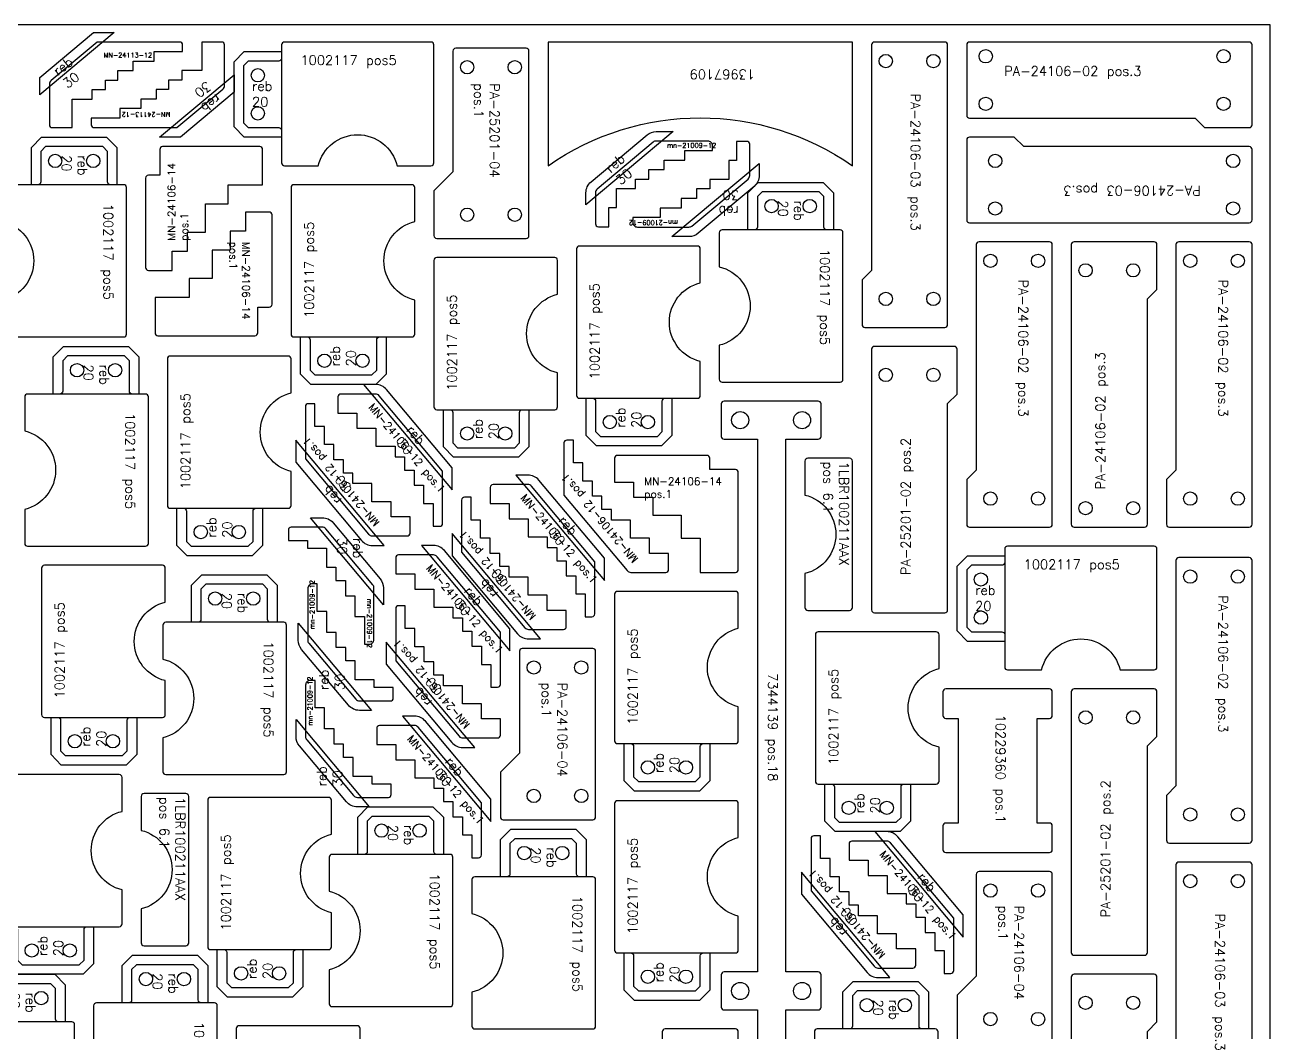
# Model space of a CAD drawing. Header units: millimetres. Extents: x 7875 to 10375, y -105 to 1860.
# Drawn here: x 9066 to 10375, y 801 to 1860 of the extents above; entities that cross this region are included whole.
import ezdxf

# ---------------------------------------------------------------- set-up
doc = ezdxf.new("R2010")
doc.units = ezdxf.units.MM
for name, color, linetype in [('1002117', 7, 'Continuous'), ('10229360', 7, 'Continuous'), ('13967109', 7, 'Continuous'), ('1LBR100211AAX', 7, 'Continuous'), ('7344139', 7, 'Continuous'), ('MN-21009-12', 7, 'Continuous'), ('MN-24106-12', 7, 'Continuous'), ('MN-24106-14', 7, 'Continuous'), ('MN24113-12', 7, 'Continuous'), ('PA-24106-02', 7, 'Continuous'), ('PA-24106-04', 7, 'Continuous'), ('PA-24106-06', 7, 'Continuous'), ('PA-25201-02', 7, 'Continuous'), ('PA-25201-04', 7, 'Continuous'), ('reb 30', 6, 'Continuous'), ('Rebaixo', 6, 'Continuous'), ('sheet', 24, 'Continuous'), ('Texto', 7, 'Continuous')]:
    doc.layers.add(name, color=color, linetype=linetype)
doc.styles.get("Standard").update_dxf_attribs({"font": 'txt.shx'})

msp = doc.modelspace()

# ---------------------------------------------------------------- linework, layer by layer
at = {"layer": '1002117', "color": 4}
for points in [[(9493.1, 1712, 0.414214), (9496.1, 1715), (9496.1, 1839, 0.414214), (9493.1, 1842), (9339.1, 1842, 0.414214), (9336.1, 1839), (9336.1, 1825, -0.414214), (9333.1, 1822), (9301.1, 1822), (9296.1, 1817), (9296.1, 1757), (9301.1, 1752), (9333.1, 1752, -0.414214), (9336.1, 1749), (9336.1, 1715, 0.414214), (9339.1, 1712), (9374.7, 1712, -0.786796), (9457.4, 1712)], [(9043.1, 1535, 0.414214), (9046.1, 1532), (9170.1, 1532, 0.414214), (9173.1, 1535), (9173.1, 1689, 0.414214), (9170.1, 1692), (9156.1, 1692, -0.414214), (9153.1, 1695), (9153.1, 1727), (9148.1, 1732), (9088.1, 1732), (9083.1, 1727), (9083.1, 1695, -0.414214), (9080.1, 1692), (9046.1, 1692, 0.414214), (9043.1, 1689), (9043.1, 1653.3, -0.786796), (9043.1, 1570.7)], [(9476.1, 1689, 0.414214), (9473.1, 1692), (9349.1, 1692, 0.414214), (9346.1, 1689), (9346.1, 1535, 0.414214), (9349.1, 1532), (9363.1, 1532, -0.414214), (9366.1, 1529), (9366.1, 1497), (9371.1, 1492), (9431.1, 1492), (9436.1, 1497), (9436.1, 1529, -0.414214), (9439.1, 1532), (9473.1, 1532, 0.414214), (9476.1, 1535), (9476.1, 1570.7, -0.786796), (9476.1, 1653.3)], [(9796.1, 1487.5, 0.414214), (9799.1, 1484.5), (9923.1, 1484.5, 0.414214), (9926.1, 1487.5), (9926.1, 1641.5, 0.414214), (9923.1, 1644.5), (9909.1, 1644.5, -0.414214), (9906.1, 1647.5), (9906.1, 1679.5), (9901.1, 1684.5), (9841.1, 1684.5), (9836.1, 1679.5), (9836.1, 1647.5, -0.414214), (9833.1, 1644.5), (9799.1, 1644.5, 0.414214), (9796.1, 1641.5), (9796.1, 1605.8, -0.786796), (9796.1, 1523.2)], [(9776.1, 1624.5, 0.414214), (9773.1, 1627.5), (9649.1, 1627.5, 0.414214), (9646.1, 1624.5), (9646.1, 1470.5, 0.414214), (9649.1, 1467.5), (9663.1, 1467.5, -0.414214), (9666.1, 1464.5), (9666.1, 1432.5), (9671.1, 1427.5), (9731.1, 1427.5), (9736.1, 1432.5), (9736.1, 1464.5, -0.414214), (9739.1, 1467.5), (9773.1, 1467.5, 0.414214), (9776.1, 1470.5), (9776.1, 1506.2, -0.786796), (9776.1, 1588.8)], [(9626.1, 1612.5, 0.414214), (9623.1, 1615.5), (9499.1, 1615.5, 0.414214), (9496.1, 1612.5), (9496.1, 1458.5, 0.414214), (9499.1, 1455.5), (9513.1, 1455.5, -0.414214), (9516.1, 1452.5), (9516.1, 1420.5), (9521.1, 1415.5), (9581.1, 1415.5), (9586.1, 1420.5), (9586.1, 1452.5, -0.414214), (9589.1, 1455.5), (9623.1, 1455.5, 0.414214), (9626.1, 1458.5), (9626.1, 1494.2, -0.786796), (9626.1, 1576.8)], [(9066.1, 1315, 0.414214), (9069.1, 1312), (9193.1, 1312, 0.414214), (9196.1, 1315), (9196.1, 1469, 0.414214), (9193.1, 1472), (9179.1, 1472, -0.414214), (9176.1, 1475), (9176.1, 1507), (9171.1, 1512), (9111.1, 1512), (9106.1, 1507), (9106.1, 1475, -0.414214), (9103.1, 1472), (9069.1, 1472, 0.414214), (9066.1, 1469), (9066.1, 1433.3, -0.786796), (9066.1, 1350.7)], [(9346.1, 1508.9, 0.414214), (9343.1, 1511.9), (9219.1, 1511.9, 0.414214), (9216.1, 1508.9), (9216.1, 1354.9, 0.414214), (9219.1, 1351.9), (9233.1, 1351.9, -0.414214), (9236.1, 1348.9), (9236.1, 1316.9), (9241.1, 1311.9), (9301.1, 1311.9), (9306.1, 1316.9), (9306.1, 1348.9, -0.414214), (9309.1, 1351.9), (9343.1, 1351.9, 0.414214), (9346.1, 1354.9), (9346.1, 1390.6, -0.786796), (9346.1, 1473.2)], [(10253.1, 1182, 0.414214), (10256.1, 1185), (10256.1, 1309, 0.414214), (10253.1, 1312), (10099.1, 1312, 0.414214), (10096.1, 1309), (10096.1, 1295, -0.414214), (10093.1, 1292), (10061.1, 1292), (10056.1, 1287), (10056.1, 1227), (10061.1, 1222), (10093.1, 1222, -0.414214), (10096.1, 1219), (10096.1, 1185, 0.414214), (10099.1, 1182), (10134.8, 1182, -0.786796), (10217.4, 1182)], [(9213.8, 1289, 0.414214), (9210.8, 1292), (9086.8, 1292, 0.414214), (9083.8, 1289), (9083.8, 1135, 0.414214), (9086.8, 1132), (9100.8, 1132, -0.414214), (9103.8, 1129), (9103.8, 1097), (9108.8, 1092), (9168.8, 1092), (9173.8, 1097), (9173.8, 1129, -0.414214), (9176.8, 1132), (9210.8, 1132, 0.414214), (9213.8, 1135), (9213.8, 1170.7, -0.786796), (9213.8, 1253.3)], [(9211.3, 1075, 0.414214), (9214.3, 1072), (9338.3, 1072, 0.414214), (9341.3, 1075), (9341.3, 1229, 0.414214), (9338.3, 1232), (9324.3, 1232, -0.414214), (9321.3, 1235), (9321.3, 1267), (9316.3, 1272), (9256.3, 1272), (9251.3, 1267), (9251.3, 1235, -0.414214), (9248.3, 1232), (9214.3, 1232, 0.414214), (9211.3, 1229), (9211.3, 1193.3, -0.786796), (9211.3, 1110.7)], [(9816.1, 1261.5, 0.414214), (9813.1, 1264.5), (9689.1, 1264.5, 0.414214), (9686.1, 1261.5), (9686.1, 1107.5, 0.414214), (9689.1, 1104.5), (9703.1, 1104.5, -0.414214), (9706.1, 1101.5), (9706.1, 1069.5), (9711.1, 1064.5), (9771.1, 1064.5), (9776.1, 1069.5), (9776.1, 1101.5, -0.414214), (9779.1, 1104.5), (9813.1, 1104.5, 0.414214), (9816.1, 1107.5), (9816.1, 1143.2, -0.786796), (9816.1, 1225.8)], [(10027.1, 1219, 0.414214), (10024.1, 1222), (9900.1, 1222, 0.414214), (9897.1, 1219), (9897.1, 1065, 0.414214), (9900.1, 1062), (9914.1, 1062, -0.414214), (9917.1, 1059), (9917.1, 1027), (9922.1, 1022), (9982.1, 1022), (9987.1, 1027), (9987.1, 1059, -0.414214), (9990.1, 1062), (10024.1, 1062, 0.414214), (10027.1, 1065), (10027.1, 1100.7, -0.786796), (10027.1, 1183.3)], [(9168.5, 1069, 0.414214), (9165.5, 1072), (9041.5, 1072, 0.414214), (9038.5, 1069), (9038.5, 915, 0.414214), (9041.5, 912), (9055.5, 912, -0.414214), (9058.5, 909), (9058.5, 877), (9063.5, 872), (9123.5, 872), (9128.5, 877), (9128.5, 909, -0.414214), (9131.5, 912), (9165.5, 912, 0.414214), (9168.5, 915), (9168.5, 950.7, -0.786796), (9168.5, 1033.3)], [(9388.5, 1045, 0.414214), (9385.5, 1048), (9261.5, 1048, 0.414214), (9258.5, 1045), (9258.5, 891, 0.414214), (9261.5, 888), (9275.5, 888, -0.414214), (9278.5, 885), (9278.5, 853), (9283.5, 848), (9343.5, 848), (9348.5, 853), (9348.5, 885, -0.414214), (9351.5, 888), (9385.5, 888, 0.414214), (9388.5, 891), (9388.5, 926.7, -0.786796), (9388.5, 1009.3)], [(9816.1, 1041.5, 0.414214), (9813.1, 1044.5), (9689.1, 1044.5, 0.414214), (9686.1, 1041.5), (9686.1, 887.5, 0.414214), (9689.1, 884.5), (9703.1, 884.5, -0.414214), (9706.1, 881.5), (9706.1, 849.5), (9711.1, 844.5), (9771.1, 844.5), (9776.1, 849.5), (9776.1, 881.5, -0.414214), (9779.1, 884.5), (9813.1, 884.5, 0.414214), (9816.1, 887.5), (9816.1, 923.2, -0.786796), (9816.1, 1005.8)], [(9386.1, 831, 0.414214), (9389.1, 828), (9513.1, 828, 0.414214), (9516.1, 831), (9516.1, 985, 0.414214), (9513.1, 988), (9499.1, 988, -0.414214), (9496.1, 991), (9496.1, 1023), (9491.1, 1028), (9431.1, 1028), (9426.1, 1023), (9426.1, 991, -0.414214), (9423.1, 988), (9389.1, 988, 0.414214), (9386.1, 985), (9386.1, 949.3, -0.786796), (9386.1, 866.7)], [(9536.1, 807.5, 0.414214), (9539.1, 804.5), (9663.1, 804.5, 0.414214), (9666.1, 807.5), (9666.1, 961.5, 0.414214), (9663.1, 964.5), (9649.1, 964.5, -0.414214), (9646.1, 967.5), (9646.1, 999.5), (9641.1, 1004.5), (9581.1, 1004.5), (9576.1, 999.5), (9576.1, 967.5, -0.414214), (9573.1, 964.5), (9539.1, 964.5, 0.414214), (9536.1, 961.5), (9536.1, 925.8, -0.786796), (9536.1, 843.2)], [(9138.5, 675, 0.414214), (9141.5, 672), (9265.5, 672, 0.414214), (9268.5, 675), (9268.5, 829, 0.414214), (9265.5, 832), (9251.5, 832, -0.414214), (9248.5, 835), (9248.5, 867), (9243.5, 872), (9183.5, 872), (9178.5, 867), (9178.5, 835, -0.414214), (9175.5, 832), (9141.5, 832, 0.414214), (9138.5, 829), (9138.5, 793.3, -0.786796), (9138.5, 710.7)], [(8988.5, 655, 0.414214), (8991.5, 652), (9115.5, 652, 0.414214), (9118.5, 655), (9118.5, 809, 0.414214), (9115.5, 812), (9101.5, 812, -0.414214), (9098.5, 815), (9098.5, 847), (9093.5, 852), (9033.5, 852), (9028.5, 847), (9028.5, 815, -0.414214), (9025.5, 812), (8991.5, 812, 0.414214), (8988.5, 809), (8988.5, 773.3, -0.786796), (8988.5, 690.7)], [(9896.1, 647.5, 0.414214), (9899.1, 644.5), (10023.1, 644.5, 0.414214), (10026.1, 647.5), (10026.1, 801.5, 0.414214), (10023.1, 804.5), (10009.1, 804.5, -0.414214), (10006.1, 807.5), (10006.1, 839.5), (10001.1, 844.5), (9941.1, 844.5), (9936.1, 839.5), (9936.1, 807.5, -0.414214), (9933.1, 804.5), (9899.1, 804.5, 0.414214), (9896.1, 801.5), (9896.1, 765.8, -0.786796), (9896.1, 683.2)], [(9418.5, 805, 0.414214), (9415.5, 808), (9291.5, 808, 0.414214), (9288.5, 805), (9288.5, 651, 0.414214), (9291.5, 648), (9305.5, 648, -0.414214), (9308.5, 645), (9308.5, 613), (9313.5, 608), (9373.5, 608), (9378.5, 613), (9378.5, 645, -0.414214), (9381.5, 648), (9415.5, 648, 0.414214), (9418.5, 651), (9418.5, 686.7, -0.786796), (9418.5, 769.3)]]:
    msp.add_lwpolyline(points, format="xyb", close=True, dxfattribs=at)
for centre in [(9311.1, 1807), (9311.1, 1767), (9098.1, 1717), (9138.1, 1717), (9851.1, 1669.5), (9891.1, 1669.5), (9381.1, 1507), (9421.1, 1507), (9121.1, 1497), (9161.1, 1497), (9681.1, 1442.5), (9721.1, 1442.5), (9531.1, 1430.5), (9571.1, 1430.5), (9251.1, 1326.9), (9291.1, 1326.9), (10071.1, 1277), (9266.3, 1257), (9306.3, 1257), (10071.1, 1237), (9118.8, 1107), (9158.8, 1107), (9721.1, 1079.5), (9761.1, 1079.5), (9932.1, 1037), (9972.1, 1037), (9441.1, 1013), (9481.1, 1013), (9591.1, 989.5), (9631.1, 989.5), (9073.5, 887), (9113.5, 887), (9193.5, 857), (9233.5, 857), (9293.5, 863), (9333.5, 863), (9721.1, 859.5), (9761.1, 859.5), (9083.5, 837), (9951.1, 829.5), (9991.1, 829.5)]:
    msp.add_circle(centre, 7, dxfattribs=at)
at = {"layer": '10229360', "color": 5}
msp.add_lwpolyline([(10031.1, 1159), (10031.1, 1134, 0.414214), (10034.1, 1131), (10047.1, 1131), (10047.1, 1021), (10034.1, 1021, 0.414214), (10031.1, 1018), (10031.1, 993, 0.414214), (10034.1, 990), (10143.1, 990, 0.414214), (10146.1, 993), (10146.1, 1018, 0.414214), (10143.1, 1021), (10130.1, 1021), (10130.1, 1131), (10143.1, 1131, 0.414214), (10146.1, 1134), (10146.1, 1159, 0.414214), (10143.1, 1162), (10034.1, 1162, 0.414214)], format="xyb", close=True, dxfattribs=at)
at = {"layer": '13967109', "color": 5}
msp.add_lwpolyline([(9936.1, 1842), (9616.1, 1842), (9616.1, 1712, -0.313859), (9936.1, 1712)], format="xyb", close=True, dxfattribs=at)
at = {"layer": '1LBR100211AAX', "color": 5}
for points in [[(9933.1, 1404.5), (9889.1, 1404.5, 0.414214), (9886.1, 1401.5), (9886.1, 1365.8, -0.786796), (9886.1, 1283.2), (9886.1, 1247.5, 0.414214), (9889.1, 1244.5), (9933.1, 1244.5, 0.414214), (9936.1, 1247.5), (9936.1, 1401.5, 0.414214)], [(9235.5, 1052), (9191.5, 1052, 0.414214), (9188.5, 1049), (9188.5, 1013.3, -0.786796), (9188.5, 930.7), (9188.5, 895, 0.414214), (9191.5, 892), (9235.5, 892, 0.414214), (9238.5, 895), (9238.5, 1049, 0.414214)]]:
    msp.add_lwpolyline(points, format="xyb", close=True, dxfattribs=at)
at = {"layer": '7344139', "color": 5}
msp.add_lwpolyline([(9866.1, 467.5), (9866.1, 824.5), (9900.1, 824.5, 0.414214), (9903.1, 827.5), (9903.1, 861.5, 0.414214), (9900.1, 864.5), (9866.1, 864.5), (9866.1, 1424.5), (9900.1, 1424.5, 0.414214), (9903.1, 1427.5), (9903.1, 1461.5, 0.414214), (9900.1, 1464.5), (9801.1, 1464.5, 0.414214), (9798.1, 1461.5), (9798.1, 1427.5, 0.414214), (9801.1, 1424.5), (9836.1, 1424.5), (9836.1, 864.5), (9801.1, 864.5, 0.414214), (9798.1, 861.5), (9798.1, 827.5, 0.414214), (9801.1, 824.5), (9836.1, 824.5), (9836.1, 467.5, 0.414214)], format="xyb", dxfattribs=at)
for centre in [(9818.1, 1444.5), (9883.1, 1444.5), (9818.1, 844.5), (9883.1, 844.5)]:
    msp.add_circle(centre, 9, dxfattribs=at)
at = {"layer": 'MN-21009-12', "color": 6}
for points in [[(9688, 1667.9), (9688, 1687.9), (9708, 1687.9), (9708, 1697.9), (9722, 1697.9), (9722, 1707.9), (9738, 1707.9), (9738, 1717.9), (9760, 1717.9), (9760, 1727.9), (9789, 1727.9), (9789, 1732.9, 0.414214), (9784, 1737.9), (9729.8, 1737.9, 0.176327), (9726.6, 1736.8), (9667.8, 1687.4, 0.221695), (9666, 1683.6), (9666, 1650.9, 0.414214), (9669, 1647.9), (9680, 1647.9), (9680, 1667.9)], [(9431.3, 1070), (9411.3, 1070), (9411.3, 1090), (9401.3, 1090), (9401.3, 1104), (9391.3, 1104), (9391.3, 1120), (9381.3, 1120), (9381.3, 1142), (9371.3, 1142), (9371.3, 1171), (9366.3, 1171, 0.414214), (9361.3, 1166), (9361.3, 1111.8, 0.176327), (9362.5, 1108.6), (9411.8, 1049.8, 0.221695), (9415.7, 1048), (9448.3, 1048, 0.414214), (9451.3, 1051), (9451.3, 1062), (9431.3, 1062)]]:
    msp.add_lwpolyline(points, format="xyb", close=True, dxfattribs=at)
at = {"layer": 'MN-21009-12', "color": 7}
for points in [[(9806.1, 1717.5), (9806.1, 1697.5), (9786.1, 1697.5), (9786.1, 1687.5), (9772.1, 1687.5), (9772.1, 1677.5), (9756.1, 1677.5), (9756.1, 1667.5), (9734.1, 1667.5), (9734.1, 1657.5), (9705.1, 1657.5), (9705.1, 1652.5, 0.414214), (9710.1, 1647.5), (9764.2, 1647.5, 0.176327), (9767.4, 1648.6), (9826.3, 1698, 0.221695), (9828.1, 1701.8), (9828.1, 1734.5, 0.414214), (9825.1, 1737.5), (9814.1, 1737.5), (9814.1, 1717.5)], [(9363.2, 1310), (9383.2, 1310), (9383.2, 1290), (9393.2, 1290), (9393.2, 1276), (9403.2, 1276), (9403.2, 1260), (9413.2, 1260), (9413.2, 1238), (9423.2, 1238), (9423.2, 1209), (9428.2, 1209, 0.414214), (9433.2, 1214), (9433.2, 1268.2, 0.176327), (9432, 1271.4), (9382.7, 1330.2, 0.221695), (9378.8, 1332), (9346.2, 1332, 0.414214), (9343.2, 1329), (9343.2, 1318), (9363.2, 1318)], [(9433.5, 1171.4), (9413.5, 1171.4), (9413.5, 1191.4), (9403.5, 1191.4), (9403.5, 1205.4), (9393.5, 1205.4), (9393.5, 1221.4), (9383.5, 1221.4), (9383.5, 1243.4), (9373.5, 1243.4), (9373.5, 1272.4), (9368.5, 1272.4, 0.414214), (9363.5, 1267.4), (9363.5, 1213.2, 0.176327), (9364.7, 1210), (9414, 1151.2, 0.221695), (9417.9, 1149.4), (9450.5, 1149.4, 0.414214), (9453.5, 1152.4), (9453.5, 1163.4), (9433.5, 1163.4)]]:
    msp.add_lwpolyline(points, format="xyb", close=True, dxfattribs=at)
at = {"layer": 'MN-24106-12', "color": 1}
for points in [[(9495.3, 1333), (9502.3, 1333, 0.414214), (9505.3, 1336), (9505.3, 1390.9), (9438.7, 1470.2, 0.221695), (9434.9, 1472), (9398.3, 1472, 0.414214), (9395.3, 1469), (9395.3, 1452), (9415.3, 1452), (9415.3, 1436), (9435.3, 1436), (9435.3, 1417), (9455.3, 1417), (9455.3, 1406), (9465.3, 1406), (9465.3, 1392), (9475.3, 1392), (9475.3, 1376), (9485.3, 1376), (9485.3, 1357), (9495.3, 1357)], [(9371.1, 1461.8), (9364.1, 1461.8, 0.414214), (9361.1, 1458.8), (9361.1, 1403.9), (9427.6, 1324.6, 0.221695), (9431.5, 1322.8), (9468.1, 1322.8, 0.414214), (9471.1, 1325.8), (9471.1, 1342.8), (9451.1, 1342.8), (9451.1, 1358.8), (9431.1, 1358.8), (9431.1, 1377.8), (9411.1, 1377.8), (9411.1, 1388.8), (9401.1, 1388.8), (9401.1, 1402.8), (9391.1, 1402.8), (9391.1, 1418.8), (9381.1, 1418.8), (9381.1, 1437.8), (9371.1, 1437.8)], [(9642.8, 1423.5), (9635.8, 1423.5, 0.414214), (9632.8, 1420.5), (9632.8, 1365.6), (9699.4, 1286.3, 0.221695), (9703.2, 1284.5), (9739.8, 1284.5, 0.414214), (9742.8, 1287.5), (9742.8, 1304.5), (9722.8, 1304.5), (9722.8, 1320.5), (9702.8, 1320.5), (9702.8, 1339.5), (9682.8, 1339.5), (9682.8, 1350.5), (9672.8, 1350.5), (9672.8, 1364.5), (9662.8, 1364.5), (9662.8, 1380.5), (9652.8, 1380.5), (9652.8, 1399.5), (9642.8, 1399.5)], [(9655.3, 1237.8), (9662.3, 1237.8, 0.414214), (9665.3, 1240.8), (9665.3, 1295.7), (9598.7, 1375.1, 0.221695), (9594.9, 1376.8), (9558.3, 1376.8, 0.414214), (9555.3, 1373.8), (9555.3, 1356.8), (9575.3, 1356.8), (9575.3, 1340.8), (9595.3, 1340.8), (9595.3, 1321.8), (9615.3, 1321.8), (9615.3, 1310.8), (9625.3, 1310.8), (9625.3, 1296.8), (9635.3, 1296.8), (9635.3, 1280.8), (9645.3, 1280.8), (9645.3, 1261.8), (9655.3, 1261.8)], [(9535.3, 1363.5), (9528.3, 1363.5, 0.414214), (9525.3, 1360.5), (9525.3, 1305.6), (9591.9, 1226.3, 0.221695), (9595.7, 1224.5), (9632.3, 1224.5, 0.414214), (9635.3, 1227.5), (9635.3, 1244.5), (9615.3, 1244.5), (9615.3, 1260.5), (9595.3, 1260.5), (9595.3, 1279.5), (9575.3, 1279.5), (9575.3, 1290.5), (9565.3, 1290.5), (9565.3, 1304.5), (9555.3, 1304.5), (9555.3, 1320.5), (9545.3, 1320.5), (9545.3, 1339.5), (9535.3, 1339.5)], [(9556.1, 1163.8), (9563.1, 1163.8, 0.414214), (9566.1, 1166.8), (9566.1, 1221.7), (9499.5, 1301, 0.221695), (9495.7, 1302.8), (9459.1, 1302.8, 0.414214), (9456.1, 1299.8), (9456.1, 1282.8), (9476.1, 1282.8), (9476.1, 1266.8), (9496.1, 1266.8), (9496.1, 1247.8), (9516.1, 1247.8), (9516.1, 1236.8), (9526.1, 1236.8), (9526.1, 1222.8), (9536.1, 1222.8), (9536.1, 1206.8), (9546.1, 1206.8), (9546.1, 1187.8), (9556.1, 1187.8)], [(9466.1, 1249.4), (9459.1, 1249.4, 0.414214), (9456.1, 1246.4), (9456.1, 1191.5), (9522.6, 1112.2, 0.221695), (9526.5, 1110.4), (9563.1, 1110.4, 0.414214), (9566.1, 1113.4), (9566.1, 1130.4), (9546.1, 1130.4), (9546.1, 1146.4), (9526.1, 1146.4), (9526.1, 1165.4), (9506.1, 1165.4), (9506.1, 1176.4), (9496.1, 1176.4), (9496.1, 1190.4), (9486.1, 1190.4), (9486.1, 1206.4), (9476.1, 1206.4), (9476.1, 1225.4), (9466.1, 1225.4)], [(9536.1, 984.5), (9543.1, 984.5, 0.414214), (9546.1, 987.5), (9546.1, 1042.4), (9479.5, 1121.7, 0.221695), (9475.7, 1123.5), (9439.1, 1123.5, 0.414214), (9436.1, 1120.5), (9436.1, 1103.5), (9456.1, 1103.5), (9456.1, 1087.5), (9476.1, 1087.5), (9476.1, 1068.5), (9496.1, 1068.5), (9496.1, 1057.5), (9506.1, 1057.5), (9506.1, 1043.5), (9516.1, 1043.5), (9516.1, 1027.5), (9526.1, 1027.5), (9526.1, 1008.5), (9536.1, 1008.5)], [(9902.5, 1007.6), (9895.5, 1007.6, 0.414214), (9892.5, 1004.6), (9892.5, 949.7), (9959, 870.4, 0.221695), (9962.9, 868.6), (9999.5, 868.6, 0.414214), (10002.5, 871.6), (10002.5, 888.6), (9982.5, 888.6), (9982.5, 904.6), (9962.5, 904.6), (9962.5, 923.6), (9942.5, 923.6), (9942.5, 934.6), (9932.5, 934.6), (9932.5, 948.6), (9922.5, 948.6), (9922.5, 964.6), (9912.5, 964.6), (9912.5, 983.6), (9902.5, 983.6)], [(10032.5, 863), (10039.5, 863, 0.414214), (10042.5, 866), (10042.5, 920.9), (9975.9, 1000.2, 0.221695), (9972.1, 1002), (9935.5, 1002, 0.414214), (9932.5, 999), (9932.5, 982), (9952.5, 982), (9952.5, 966), (9972.5, 966), (9972.5, 947), (9992.5, 947), (9992.5, 936), (10002.5, 936), (10002.5, 922), (10012.5, 922), (10012.5, 906), (10022.5, 906), (10022.5, 887), (10032.5, 887)]]:
    msp.add_lwpolyline(points, format="xyb", close=True, dxfattribs=at)
at = {"layer": 'MN-24106-14', "color": 5}
for points in [[(9280.1, 1692), (9316.1, 1692), (9316.1, 1729, 0.414214), (9313.1, 1732), (9211.1, 1732, 0.414214), (9208.1, 1729), (9208.1, 1702), (9196.1, 1702, 0.414214), (9193.1, 1699), (9193.1, 1605, 0.414214), (9196.1, 1602), (9221.1, 1602), (9221.1, 1622), (9237.1, 1622), (9237.1, 1642), (9256.1, 1642), (9256.1, 1672), (9280.1, 1672)], [(9239.1, 1573.3), (9203.1, 1573.3), (9203.1, 1536.3, 0.414214), (9206.1, 1533.3), (9308.1, 1533.3, 0.414214), (9311.1, 1536.3), (9311.1, 1563.3), (9323.1, 1563.3, 0.414214), (9326.1, 1566.3), (9326.1, 1660.3, 0.414214), (9323.1, 1663.3), (9298.1, 1663.3), (9298.1, 1643.3), (9282.1, 1643.3), (9282.1, 1623.3), (9263.1, 1623.3), (9263.1, 1593.3), (9239.1, 1593.3)], [(9776.1, 1320.5), (9776.1, 1284.5), (9813.1, 1284.5, 0.414214), (9816.1, 1287.5), (9816.1, 1389.5, 0.414214), (9813.1, 1392.5), (9786.1, 1392.5), (9786.1, 1404.5, 0.414214), (9783.1, 1407.5), (9689.1, 1407.5, 0.414214), (9686.1, 1404.5), (9686.1, 1379.5), (9706.1, 1379.5), (9706.1, 1363.5), (9726.1, 1363.5), (9726.1, 1344.5), (9756.1, 1344.5), (9756.1, 1320.5)]]:
    msp.add_lwpolyline(points, format="xyb", close=True, dxfattribs=at)
at = {"layer": 'MN24113-12', "color": 3}
for points in [[(9232.1, 1839, 0.414214), (9229.1, 1842), (9142.1, 1842), (9093.8, 1801.5, 0.221695), (9092.1, 1797.7), (9092.1, 1755, 0.414214), (9095.1, 1752), (9116.1, 1752), (9116.1, 1782), (9137.1, 1782), (9137.1, 1792), (9151.1, 1792), (9151.1, 1802), (9164.1, 1802), (9164.1, 1812), (9180.1, 1812), (9180.1, 1822), (9202.1, 1822), (9202.1, 1832), (9232.1, 1832)], [(9136.1, 1755, 0.414214), (9139.1, 1752), (9226.1, 1752), (9274.3, 1792.5, 0.221695), (9276.1, 1796.3), (9276.1, 1839, 0.414214), (9273.1, 1842), (9252.1, 1842), (9252.1, 1812), (9231.1, 1812), (9231.1, 1802), (9217.1, 1802), (9217.1, 1792), (9204.1, 1792), (9204.1, 1782), (9188.1, 1782), (9188.1, 1772), (9166.1, 1772), (9166.1, 1762), (9136.1, 1762)]]:
    msp.add_lwpolyline(points, format="xyb", close=True, dxfattribs=at)
at = {"layer": 'PA-24106-02', "color": 5}
for points in [[(10296.1, 1762), (10306.1, 1752), (10353.1, 1752, 0.414214), (10356.1, 1755), (10356.1, 1839, 0.414214), (10353.1, 1842), (10059.1, 1842, 0.414214), (10056.1, 1839), (10056.1, 1765, 0.414214), (10059.1, 1762)], [(10066.1, 1392), (10056.1, 1382), (10056.1, 1335, 0.414214), (10059.1, 1332), (10143.1, 1332, 0.414214), (10146.1, 1335), (10146.1, 1629, 0.414214), (10143.1, 1632), (10069.1, 1632, 0.414214), (10066.1, 1629)], [(10246.1, 1572), (10256.1, 1582), (10256.1, 1629, 0.414214), (10253.1, 1632), (10169.1, 1632, 0.414214), (10166.1, 1629), (10166.1, 1335, 0.414214), (10169.1, 1332), (10243.1, 1332, 0.414214), (10246.1, 1335)], [(10276.1, 1392), (10266.1, 1382), (10266.1, 1335, 0.414214), (10269.1, 1332), (10353.1, 1332, 0.414214), (10356.1, 1335), (10356.1, 1629, 0.414214), (10353.1, 1632), (10279.1, 1632, 0.414214), (10276.1, 1629)], [(10276.1, 1060), (10266.1, 1050), (10266.1, 1003, 0.414214), (10269.1, 1000), (10353.1, 1000, 0.414214), (10356.1, 1003), (10356.1, 1297, 0.414214), (10353.1, 1300), (10279.1, 1300, 0.414214), (10276.1, 1297)]]:
    msp.add_lwpolyline(points, format="xyb", close=True, dxfattribs=at)
for centre in [(10076.1, 1827), (10326.1, 1827), (10076.1, 1777), (10326.1, 1777), (10081.1, 1612), (10131.1, 1612), (10291.1, 1612), (10341.1, 1612), (10181.1, 1602), (10231.1, 1602), (10081.1, 1362), (10131.1, 1362), (10291.1, 1362), (10341.1, 1362), (10181.1, 1352), (10231.1, 1352), (10291.1, 1280), (10341.1, 1280), (10291.1, 1030), (10341.1, 1030)]:
    msp.add_circle(centre, 7, dxfattribs=at)
at = {"layer": 'PA-24106-04', "color": 5}
for points in [[(9586.1, 1094.5), (9566.1, 1074.5), (9566.1, 1027.5, 0.414214), (9569.1, 1024.5), (9663.1, 1024.5, 0.414214), (9666.1, 1027.5), (9666.1, 1201.5, 0.414214), (9663.1, 1204.5), (9589.1, 1204.5, 0.414214), (9586.1, 1201.5)], [(10066.1, 860), (10046.1, 840), (10046.1, 793, 0.414214), (10049.1, 790), (10143.1, 790, 0.414214), (10146.1, 793), (10146.1, 967, 0.414214), (10143.1, 970), (10069.1, 970, 0.414214), (10066.1, 967)], [(9736.1, 694.5), (9716.1, 674.5), (9716.1, 627.5, 0.414214), (9719.1, 624.5), (9813.1, 624.5, 0.414214), (9816.1, 627.5), (9816.1, 801.5, 0.414214), (9813.1, 804.5), (9739.1, 804.5, 0.414214), (9736.1, 801.5)]]:
    msp.add_lwpolyline(points, format="xyb", close=True, dxfattribs=at)
for centre in [(9601.1, 1184.5), (9651.1, 1184.5), (9601.1, 1049.5), (9651.1, 1049.5), (10081.1, 950), (10131.1, 950), (10081.1, 815), (10131.1, 815)]:
    msp.add_circle(centre, 7, dxfattribs=at)
at = {"layer": 'PA-24106-06', "color": 5}
for points in [[(9956.1, 1602), (9946.1, 1592), (9946.1, 1545, 0.414214), (9949.1, 1542), (10033.1, 1542, 0.414214), (10036.1, 1545), (10036.1, 1839, 0.414214), (10033.1, 1842), (9959.1, 1842, 0.414214), (9956.1, 1839)], [(10116.1, 1732), (10106.1, 1742), (10059.1, 1742, 0.414214), (10056.1, 1739), (10056.1, 1655, 0.414214), (10059.1, 1652), (10353.1, 1652, 0.414214), (10356.1, 1655), (10356.1, 1729, 0.414214), (10353.1, 1732)], [(10276.1, 740), (10266.1, 730), (10266.1, 683, 0.414214), (10269.1, 680), (10353.1, 680, 0.414214), (10356.1, 683), (10356.1, 977, 0.414214), (10353.1, 980), (10279.1, 980, 0.414214), (10276.1, 977)]]:
    msp.add_lwpolyline(points, format="xyb", close=True, dxfattribs=at)
for centre in [(9971.1, 1822), (10021.1, 1822), (10086.1, 1717), (10336.1, 1717), (10086.1, 1667), (10336.1, 1667), (9971.1, 1572), (10021.1, 1572), (10291.1, 960), (10341.1, 960)]:
    msp.add_circle(centre, 7, dxfattribs=at)
at = {"layer": 'PA-25201-02', "color": 5}
for points in [[(10033.1, 1242, 0.414214), (10036.1, 1245), (10036.1, 1462), (10046.1, 1472), (10046.1, 1519, 0.414214), (10043.1, 1522), (9959.1, 1522, 0.414214), (9956.1, 1519), (9956.1, 1245, 0.414214), (9959.1, 1242)], [(10243.1, 882, 0.414214), (10246.1, 885), (10246.1, 1102), (10256.1, 1112), (10256.1, 1159, 0.414214), (10253.1, 1162), (10169.1, 1162, 0.414214), (10166.1, 1159), (10166.1, 885, 0.414214), (10169.1, 882)], [(10243.1, 582, 0.414214), (10246.1, 585), (10246.1, 802), (10256.1, 812), (10256.1, 859, 0.414214), (10253.1, 862), (10169.1, 862, 0.414214), (10166.1, 859), (10166.1, 585, 0.414214), (10169.1, 582)]]:
    msp.add_lwpolyline(points, format="xyb", close=True, dxfattribs=at)
for centre in [(9971.1, 1492), (10021.1, 1492), (10181.1, 1132), (10231.1, 1132), (10181.1, 832), (10231.1, 832)]:
    msp.add_circle(centre, 7, dxfattribs=at)
at = {"layer": 'PA-25201-04', "color": 5}
msp.add_lwpolyline([(9516.1, 1832.5), (9516.1, 1705.5), (9496.1, 1685.5), (9496.1, 1638.5, 0.414214), (9499.1, 1635.5), (9593.1, 1635.5, 0.414214), (9596.1, 1638.5), (9596.1, 1832.5, 0.414214), (9593.1, 1835.5), (9519.1, 1835.5, 0.414214)], format="xyb", close=True, dxfattribs=at)
for centre in [(9531.1, 1815.5), (9581.1, 1815.5), (9531.1, 1660.5), (9581.1, 1660.5)]:
    msp.add_circle(centre, 7, dxfattribs=at)
at = {"layer": 'reb 30', "color": 6}
for points in [[(9656, 1671), (9656, 1683.6, -0.221695), (9661.3, 1695.1), (9720.2, 1744.4, -0.176327), (9729.8, 1747.9), (9747.7, 1747.9)], [(9428.3, 1038), (9415.7, 1038, -0.221695), (9404.2, 1043.4), (9354.8, 1102.2, -0.176327), (9351.3, 1111.8), (9351.3, 1129.7)]]:
    msp.add_lwpolyline(points, format="xyb", close=True, dxfattribs=at)
at = {"layer": 'reb 30', "color": 7}
for points in [[(9838.1, 1714.4), (9838.1, 1701.8, -0.221695), (9832.7, 1690.3), (9773.9, 1641, -0.176327), (9764.2, 1637.5), (9746.4, 1637.5)], [(9366.3, 1342), (9378.8, 1342, -0.221695), (9390.3, 1336.7), (9439.7, 1277.8, -0.176327), (9443.2, 1268.2), (9443.2, 1250.3)], [(9430.5, 1139.4), (9417.9, 1139.4, -0.221695), (9406.4, 1144.8), (9357, 1203.6, -0.176327), (9353.5, 1213.2), (9353.5, 1231.1)]]:
    msp.add_lwpolyline(points, format="xyb", close=True, dxfattribs=at)
at = {"layer": 'Rebaixo', "color": 3}
for points in [[(9082.1, 1804.7), (9138.4, 1852), (9160.2, 1852), (9082.1, 1786.4)], [(9286.1, 1789.3), (9229.7, 1742), (9207.9, 1742), (9286.1, 1807.6)]]:
    msp.add_lwpolyline(points, close=True, dxfattribs=at)
at = {"layer": 'Rebaixo', "color": 4}
for points in [[(9336.1, 1742), (9296.9, 1742), (9286.1, 1752.9), (9286.1, 1821.1), (9296.9, 1832), (9336.1, 1832)], [(9073.1, 1692), (9073.1, 1731.1), (9083.9, 1742), (9152.2, 1742), (9163.1, 1731.1), (9163.1, 1692)], [(9826.1, 1644.5), (9826.1, 1683.6), (9836.9, 1694.5), (9905.2, 1694.5), (9916.1, 1683.6), (9916.1, 1644.5)], [(9446.1, 1532), (9446.1, 1492.9), (9435.2, 1482), (9366.9, 1482), (9356.1, 1492.9), (9356.1, 1532)], [(9096.1, 1472), (9096.1, 1511.1), (9106.9, 1522), (9175.2, 1522), (9186.1, 1511.1), (9186.1, 1472)], [(9746.1, 1467.5), (9746.1, 1428.3), (9735.2, 1417.5), (9666.9, 1417.5), (9656.1, 1428.3), (9656.1, 1467.5)], [(9596.1, 1455.5), (9596.1, 1416.3), (9585.2, 1405.5), (9516.9, 1405.5), (9506.1, 1416.3), (9506.1, 1455.5)], [(9316.1, 1351.9), (9316.1, 1312.8), (9305.2, 1301.9), (9236.9, 1301.9), (9226.1, 1312.8), (9226.1, 1351.9)], [(10096.1, 1212), (10056.9, 1212), (10046.1, 1222.9), (10046.1, 1291.1), (10056.9, 1302), (10096.1, 1302)], [(9241.3, 1232), (9241.3, 1271.1), (9252.2, 1282), (9320.5, 1282), (9331.3, 1271.1), (9331.3, 1232)], [(9183.8, 1132), (9183.8, 1092.9), (9172.9, 1082), (9104.6, 1082), (9093.8, 1092.9), (9093.8, 1132)], [(9786.1, 1104.5), (9786.1, 1065.3), (9775.2, 1054.5), (9706.9, 1054.5), (9696.1, 1065.3), (9696.1, 1104.5)], [(9997.1, 1062), (9997.1, 1022.9), (9986.2, 1012), (9917.9, 1012), (9907.1, 1022.9), (9907.1, 1062)], [(9416.1, 988), (9416.1, 1027.2), (9426.9, 1038), (9495.2, 1038), (9506.1, 1027.2), (9506.1, 988)], [(9566.1, 964.5), (9566.1, 1003.6), (9576.9, 1014.5), (9645.2, 1014.5), (9656.1, 1003.6), (9656.1, 964.5)], [(9138.5, 912), (9138.5, 872.9), (9127.7, 862), (9059.4, 862), (9048.5, 872.9), (9048.5, 912)], [(9168.5, 832), (9168.5, 871.1), (9179.4, 882), (9247.7, 882), (9258.5, 871.1), (9258.5, 832)], [(9358.5, 888), (9358.5, 848.9), (9347.7, 838), (9279.4, 838), (9268.5, 848.9), (9268.5, 888)], [(9786.1, 884.5), (9786.1, 845.3), (9775.2, 834.5), (9706.9, 834.5), (9696.1, 845.3), (9696.1, 884.5)], [(9018.5, 812), (9018.5, 851.1), (9029.4, 862), (9097.7, 862), (9108.5, 851.1), (9108.5, 812)], [(9926.1, 804.5), (9926.1, 843.6), (9936.9, 854.5), (10005.2, 854.5), (10016.1, 843.6), (10016.1, 804.5)]]:
    msp.add_lwpolyline(points, close=True, dxfattribs=at)
at = {"layer": 'Rebaixo', "color": 1}
for points in [[(9515.3, 1371.2), (9515.3, 1394.5), (9446.4, 1476.6, 0.221695), (9434.9, 1482), (9422.3, 1482)], [(9351.1, 1423.6), (9351.1, 1400.3), (9420, 1318.1, 0.221695), (9431.5, 1312.8), (9444, 1312.8)], [(9675.3, 1276), (9675.3, 1299.4), (9606.4, 1381.5, 0.221695), (9594.9, 1386.8), (9582.3, 1386.8)], [(9515.3, 1325.3), (9515.3, 1301.9), (9584.2, 1219.8, 0.221695), (9595.7, 1214.5), (9608.3, 1214.5)], [(9576.1, 1202), (9576.1, 1225.3), (9507.2, 1307.4, 0.221695), (9495.7, 1312.8), (9483.1, 1312.8)], [(9446.1, 1211.2), (9446.1, 1187.9), (9515, 1105.8, 0.221695), (9526.5, 1100.4), (9539.1, 1100.4)], [(9556.1, 1022.7), (9556.1, 1046), (9487.2, 1128.1, 0.221695), (9475.7, 1133.5), (9463.1, 1133.5)], [(10052.5, 901.2), (10052.5, 924.5), (9983.6, 1006.6, 0.221695), (9972.1, 1012), (9959.5, 1012)], [(9882.5, 969.4), (9882.5, 946.1), (9951.4, 864, 0.221695), (9962.9, 858.6), (9975.5, 858.6)]]:
    msp.add_lwpolyline(points, format="xyb", close=True, dxfattribs=at)
at = {"layer": 'sheet', "color": 7}
msp.add_lwpolyline([(7875, 0), (10375, 0), (10375, 1860), (7875, 1860)], close=True, dxfattribs=at)

# ---------------------------------------------------------------- texts
at = {"layer": 'reb 30', "color": 6, "char_height": 10, "attachment_point": 1}
for insert, rotation in [((9675.2, 1711.4), 40.7839), ((9373.3, 1059.4), 90)]:
    msp.add_mtext_dynamic_manual_height_columns('reb 30', width=43.323, gutter_width=12.5, heights=[0], dxfattribs=dict(at, insert=insert, rotation=rotation))
at = {"layer": 'reb 30', "color": 7, "char_height": 10, "attachment_point": 1}
for insert, rotation in [((9816.7, 1659.4), 180), ((9421.3, 1320.6), 270), ((9375.5, 1160.8), 90)]:
    msp.add_mtext_dynamic_manual_height_columns('reb 30', width=43.323, gutter_width=12.5, heights=[0], dxfattribs=dict(at, insert=insert, rotation=rotation))
at = {"layer": 'Rebaixo', "color": 3, "char_height": 10, "attachment_point": 1}
for insert, rotation in [((9094.8, 1814), 37.6225), ((9273.4, 1780), 217.6225)]:
    msp.add_mtext_dynamic_manual_height_columns('reb 30', width=41.243, gutter_width=12.5, heights=[0], dxfattribs=dict(at, insert=insert, rotation=rotation))
at = {"layer": 'Rebaixo', "color": 4, "char_height": 10, "attachment_point": 1}
for insert in [(9305, 1800.8), (10065, 1270.8)]:
    msp.add_mtext_dynamic_manual_height_columns('reb\\P20', width=33.653, gutter_width=12.5, heights=[0], dxfattribs=dict(at, insert=insert))
for insert, rotation in [((9131.8, 1723), 270), ((9884.8, 1675.5), 270), ((9387.3, 1501), 90), ((9154.8, 1503), 270), ((9687.3, 1436.4), 90), ((9537.3, 1424.4), 90), ((9257.3, 1320.9), 90), ((9300.1, 1263), 270), ((9125, 1101), 90), ((9727.3, 1073.4), 90), ((9938.3, 1031), 90), ((9474.8, 1019.1), 270), ((9624.8, 995.5), 270), ((9079.8, 881), 90), ((9299.8, 857), 90), ((9727.3, 853.4), 90), ((9227.3, 863), 270), ((9077.3, 843), 270), ((9984.8, 835.5), 270)]:
    msp.add_mtext_dynamic_manual_height_columns('reb\\P20', width=33.653, gutter_width=12.5, heights=[0], dxfattribs=dict(at, insert=insert, rotation=rotation))
at = {"layer": 'Rebaixo', "color": 1, "char_height": 10, "attachment_point": 3}
for insert, rotation in [((9488, 1424), 310), ((9378.4, 1370.8), 130), ((9648, 1328.8), 310), ((9542.6, 1272.5), 130), ((9548.7, 1254.7), 310), ((9473.4, 1158.5), 130), ((9528.7, 1075.4), 310), ((10025.1, 954), 310), ((9909.8, 916.7), 130)]:
    msp.add_mtext_dynamic_manual_height_columns('reb 30', width=41.3, gutter_width=12.5, heights=[0], dxfattribs=dict(at, insert=insert, rotation=rotation))
at = {"layer": 'Texto', "color": 3, "insert": (9149, 1830.7), "char_height": 5, "width": 114.286, "attachment_point": 1}
msp.add_mtext('MN-24113-12', dxfattribs=at)
at = {"layer": 'Texto', "color": 4, "char_height": 10, "width": 126.181, "attachment_point": 1}
for insert in [(9356, 1827.9), (10116, 1297.9)]:
    msp.add_mtext('1002117 pos5', dxfattribs=dict(at, insert=insert))
at = {"layer": 'Texto', "color": 5, "attachment_point": 1}
for s, insert, char_height, width, rotation in [('13967109', (9833.5, 1803), 10, 333.596, 180), ('PA-25201-04 pos.1', (9565, 1798.6), 10, 133.432, 270), ('PA-24106-03 pos.3', (10007.4, 1788), 10, 219.476, 270), ('MN-24106-14 pos.1', (9216.4, 1633.2), 8, 98.807, 90), ('PA-24106-03 pos.3', (10302.1, 1680.7), 10, 219.476, 180), ('MN-24106-14 pos.1', (9302.8, 1632.1), 8, 98.807, 270), ('PA-24106-02 pos.3', (10120.6, 1592.5), 10, 196.507, 270), ('PA-24106-02 pos.3', (10330.6, 1592.5), 10, 196.507, 270), ('PA-24106-02 pos.3', (10191.6, 1371.5), 10, 196.507, 90), ('PA-25201-02 pos.2', (9987, 1281.6), 10, 196.144, 90), ('1LBR100211AAX pos 6.1', (9932.2, 1400.9), 10, 131.995, 270), ('PA-24106-02 pos.3', (10330.6, 1260.5), 10, 196.507, 270), ('PA-24106-04 pos.1', (9636.2, 1168.7), 10, 110.243, 270), ('7344139 pos.18', (9857.4, 1178.6), 10, 113.695, 270), ('10229360 pos.1', (10096.8, 1134.9), 10, 114.045, 270), ('PA-25201-02 pos.2', (10197, 921.6), 10, 196.144, 90), ('1LBR100211AAX pos 6.1', (9234.6, 1048.4), 10, 131.995, 270), ('PA-24106-04 pos.1', (10116.2, 934.2), 10, 110.243, 270), ('PA-24106-03 pos.3', (10327.4, 926), 10, 219.476, 270)]:
    msp.add_mtext(s, dxfattribs=dict(at, insert=insert, char_height=char_height, width=width, rotation=rotation))
for s, insert, char_height, width in [('PA-24106-02 pos.3', (10095.5, 1816.5), 10, 196.507), ('MN-24106-14 pos.1', (9717.3, 1384.2), 8, 98.807)]:
    msp.add_mtext(s, dxfattribs=dict(at, insert=insert, char_height=char_height, width=width))
at = {"layer": 'Texto', "color": 3, "insert": (9219.1, 1763.3), "char_height": 5, "width": 114.286, "attachment_point": 1, "rotation": 180}
msp.add_mtext('MN-24113-12', dxfattribs=at)
at = {"layer": 'Texto', "color": 6, "insert": (9741.2, 1735.8), "char_height": 5, "width": 130.669, "attachment_point": 1}
msp.add_mtext('mn-21009-12', dxfattribs=at)
at = {"layer": 'Texto', "color": 4, "char_height": 10, "width": 126.181, "attachment_point": 1}
for insert, rotation in [((9159, 1672), 270), ((9360.1, 1552), 90), ((9912, 1624.5), 270), ((9660.1, 1487.4), 90), ((9510.1, 1475.4), 90), ((9230.1, 1371.8), 90), ((9182, 1452), 270), ((9097.8, 1152), 90), ((9700.1, 1124.4), 90), ((9327.3, 1212), 270), ((9911.1, 1082), 90), ((9272.6, 908), 90), ((9700.1, 904.4), 90), ((9502, 968.1), 270), ((9652, 944.5), 270), ((9254.5, 812), 270)]:
    msp.add_mtext('1002117 pos5', dxfattribs=dict(at, insert=insert, rotation=rotation))
at = {"layer": 'Texto', "color": 7, "char_height": 5, "width": 130.669, "attachment_point": 1}
for insert, rotation in [((9752.8, 1649.6), 180), ((9365.6, 1224.7), 90), ((9431.1, 1256.8), 270)]:
    msp.add_mtext('mn-21009-12', dxfattribs=dict(at, insert=insert, rotation=rotation))
at = {"layer": 'Texto', "color": 1, "char_height": 8, "width": 165.391, "attachment_point": 1}
for insert, rotation in [((9432.9, 1462.9), 310), ((9433.5, 1331.9), 130), ((9705.2, 1293.6), 130), ((9592.9, 1367.7), 310), ((9597.7, 1233.6), 130), ((9493.7, 1293.7), 310), ((9528.5, 1119.5), 130), ((9473.7, 1114.4), 310), ((9970.1, 992.9), 310), ((9964.9, 877.7), 130)]:
    msp.add_mtext('MN-24106-12 pos.1', dxfattribs=dict(at, insert=insert, rotation=rotation))
at = {"layer": 'Texto', "color": 6, "insert": (9363.4, 1123.3), "char_height": 5, "width": 130.669, "attachment_point": 1, "rotation": 90}
msp.add_mtext('mn-21009-12', dxfattribs=at)

doc.saveas('drawing.dxf')
